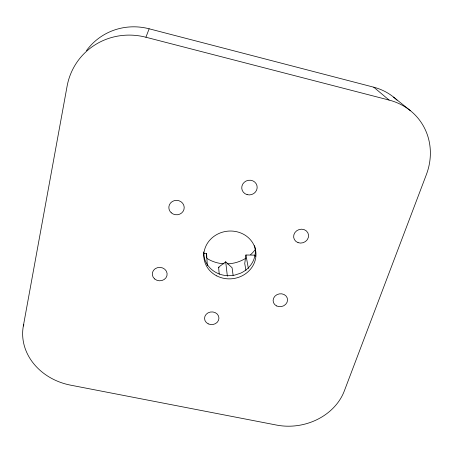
<?xml version="1.0" encoding="UTF-8"?>
<svg xmlns="http://www.w3.org/2000/svg" width="453" height="453" viewBox="0 0 453 453"><rect width="100%" height="100%" fill="white"/><g stroke="black" fill="none" stroke-linecap="round" stroke-linejoin="round"><path stroke-width="0.68" d="M206.517 257.859L206.585 253.64L203.952 253.448M255.209 256.489L254.926 255.135L245.928 254.999L244.739 263.516L245.939 270.401M373.753 87.197L389.104 100.073A64.066 58.284 -35.5 0 1 426.341 174.688L344.291 391.018A55.408 46.778 -10.9 0 1 276.579 425.078L70.532 385.141A58.114 49.972 9.3 0 1 23.335 326.013L67.089 86.24A66.393 63.975 38 0 1 145.911 37.237L149.156 28.794L373.753 87.197A59.32 54.519 -37.5 0 1 397.038 100.192M23.335 326.013L23.867 324.71M219.241 274.212L218.589 267.247L225.685 261.794L232.089 267.757L233.119 275.418M145.911 37.237L389.104 100.073M218.589 267.247L219.19 267.406M393.555 97.106L410.424 110.708M245.928 254.999L248.386 268.493M225.685 261.794L227.372 276.211M206.585 253.64L207.31 265.571M255.22 249.614A34.683 32.129 -7.6 0 1 250.537 254.722M246.064 258.102A34.683 32.129 -7.6 0 1 227.259 263.867M224.207 263.833A34.683 32.129 -7.6 0 1 207.106 258.516M254.563 245.628A25.883 23.709 -7.5 0 1 240.639 273.176L234.575 275.158L228.193 275.718A25.883 23.709 -7.5 0 1 203.669 251.885M86.444 50.674A61.41 59.326 43.4 0 1 149.156 28.794M247.117 194.631A7.752 7.327 -15.5 0 0 256.998 185.775A7.752 7.327 -15.5 0 0 244.252 182.27A7.752 7.327 -15.5 0 0 247.117 194.631M171.223 212.774A7.695 7.225 3.3 0 0 184.003 209.314A7.695 7.225 3.3 0 0 174.343 200.628A7.695 7.225 3.3 0 0 171.223 212.774M154.643 278.946A7.435 6.716 3.4 0 0 166.953 275.684A7.435 6.716 3.4 0 0 157.548 267.644A7.435 6.716 3.4 0 0 154.643 278.946M208.193 323.85A7.208 6.359 -4 0 0 218.946 318.102A7.208 6.359 -4 0 0 208.103 312.83A7.208 6.359 -4 0 0 208.193 323.85M276.54 305.917A7.265 6.433 -12.6 0 0 287.553 300.079A7.265 6.433 -12.6 0 0 276.891 294.705A7.265 6.433 -12.6 0 0 276.54 305.917M298.046 242.644A7.559 6.88 -19.3 0 0 308.544 235.016A7.559 6.88 -19.3 0 0 296.709 230.758A7.559 6.88 -19.3 0 0 298.046 242.644M216.777 275.9A26.121 23.89 -7.4 0 0 255.99 254.478A26.121 23.89 -7.4 0 0 216.936 234.467A26.121 23.89 -7.4 0 0 216.777 275.9"/></g></svg>
